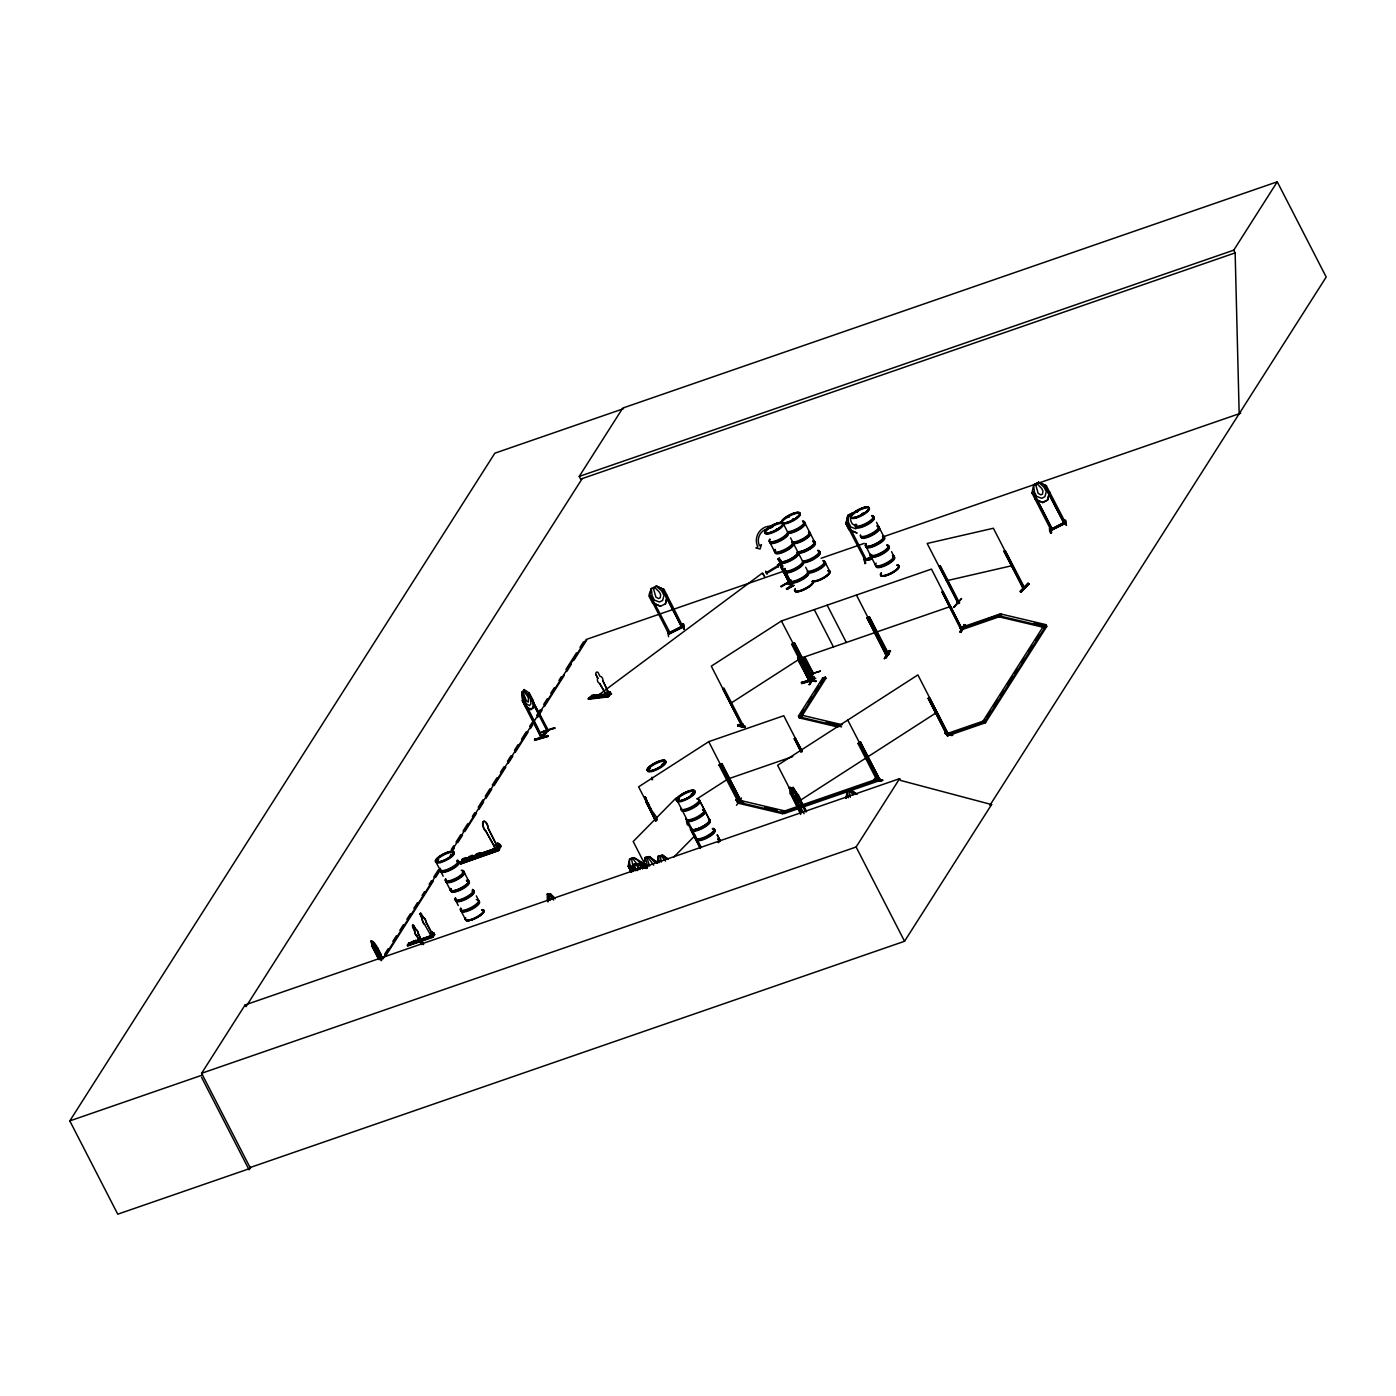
<?xml version="1.0" encoding="UTF-8"?>
<svg xmlns="http://www.w3.org/2000/svg" width="1396" height="1396" viewBox="0 0 1396 1396"><rect width="100%" height="100%" fill="white"/><g stroke="black" fill="none" stroke-linecap="round" stroke-linejoin="round"><path stroke-width="1.5" d="M547.337 900.158C547.023 881.749 549.064 908.639 547.494 900.211M523.483 699.745L522.296 700.757L541.421 738.152L547.808 730.509M495.423 844.371C495.179 847.25 497.36 841.718 498.163 844.597M786.576 583.72L792.788 585.692M786.978 582.813L792.492 585.099M593.3 696.115L611.064 694.144L610.244 691.927L606.789 692.922L608.15 691.509L609.546 694.231L608.324 691.491C604.485 694.039 610.157 691.805 606.702 692.381M607.592 692.189L608.063 692.015M610.244 691.927L606.684 692.713M432.463 932.58L431.19 933.854L430.875 933.017M770.767 527.897L772.023 526.868M771.185 527.095L770.854 527.391M771.883 527.06L770.714 527.775M776.769 530.201L775.6 530.026M775.67 529.852L777.031 529.52M776.019 530.271L778.218 529.014M777.432 529.834L777.014 528.91M776.542 529.049L777.816 529.154L777.188 529.817M777.747 529.834L778.13 528.997L776.56 529.084M787.501 517.48L788.949 516.886L787.885 516.747M788.67 516.956L787.937 517.427M792.282 520.08L792.788 520.499M794.848 518.788L792.666 519.382L793.347 520.167M794.568 518.876L792.562 519.678M794.446 518.736L793.155 519.469M793.766 519.94L795.005 518.893M857.476 511.739L856.882 511.372M861.402 514.653L862.117 514.112M861.646 514.897L861.856 513.937M861.716 514.618L861.908 515.072M862.676 514.112L863.548 513.309L863.321 514.304M862.414 514.234L863.932 513.431L863.321 514.496M781.027 566.828L790.363 584.575L779.998 565.014L781.533 564.089L782.318 565.781M790.031 584.313L780.573 566.479L790.502 584.523L791.794 583.65M495.632 844.371L495.894 845.627L495.964 844.336M464.153 859.622L500.361 846.953C503.345 843.114 492.788 844.44 496.051 845.33M497.657 844.964L497.482 843.76M497.465 843.882L498.145 844.72M431.678 933.104C433.458 933.907 430.282 930.783 433.79 934.779M466.229 857.772C459.179 868.417 472.703 853.043 462.338 859.133L460.523 863.984L499.087 850.094L497.36 847.355M460.959 862.78L462.338 859.133M462.32 861.105L462.722 859.884M460.401 863.147L499.175 849.92M500.902 846.569L464.571 858.941M496.767 845.156L497.604 844.458M809.732 680.288L801.391 682.504L815.805 678.264M407.649 945.633L433.371 936.35L407.405 945.109L407.649 945.982L433.109 937.205M408.173 945.214C409.203 942.789 411.611 943.015 411.488 941.846M409.185 943.626L434.784 934.5L409.063 943.068M433.074 936.803L432.254 934.849L432.917 936.14L430.334 937.03L429.671 935.739L434.191 934.151L433.633 932.668L434.243 935.303L410.79 943.417M433.406 936.699L407.58 945.424M420.022 914.328L420.336 913.228M432.568 933.086L431.765 933.296M588.449 699.204L591.677 695.487L593.789 695.592M588.885 698.838L590.7 696.761M588.344 699.256L607.696 696.936L606.824 694.772M607.696 696.936L611.535 693.69L591.887 696.028M608.133 696.569L608.796 695.976L608.115 696.621M610.541 694.266L593.213 696.709M608.22 692.608L607.312 692.713M662.908 590.229L664.06 589.496L683.15 627.101L682.696 625.391M864.49 559.674L865.782 559.063L866.707 560.302L847.215 522.593M643.957 864.49L645.057 857.615L649.349 856.568L656.015 861.995M645.79 868.521L643.87 864.787L645.144 857.528M657.237 862.937L658.249 856.167L662.542 855.102L667.759 859.029M657.307 863.042L658.336 856.08L659.453 862.484M846.063 798.285L847.25 791.323L851.455 790.363L855.765 793.329M846.22 798.303L847.25 791.323M870.179 554.84L866.061 546.412M639.141 867.597L640.467 867.509M644.725 868.05L637.169 863.513L632.789 864.962L634.063 867.457L636.733 869.324L638.199 868.905L638.443 866.183L633.086 858.941L631.62 859.378L632.737 864.857L631.742 870.284C629.91 861.978 640.24 861.751 642.352 868.87M662.734 590.403L664.112 589.67L656.329 586.023L651.356 588.536L649.489 596.877L652.543 602.81L660.483 606.3L665.456 603.787L667.323 595.429L665.473 603.822M651.496 588.606C644.62 602.81 654.776 593.37 649.716 596.79M847.407 522.819L846.116 523.64L847.913 515.456L852.747 512.873L847.773 515.386L845.906 523.727L848.942 529.66L856.882 532.906M803.974 657.691L812.891 673.954M812.559 674.565C815.212 672.767 810.238 672.889 812.926 672.279M547.878 735.518L534.598 739.339L548.139 736.041M534.877 739.932L548.296 736.181M598.692 695.086L596.807 696.36M607.766 692.067L606.963 692.538M478.444 854.457L475.181 855.888L478.427 854.282M813.502 673.675L810.744 678.072M412.431 925.513L413.565 925.286L415.764 929.317A3.647 1.553 70.9 0 1 418.486 933.889L423.581 944.446M412.727 925.199L412.501 926.735M420.039 913.56L420.929 913.141M432.271 932.563L433.318 935.512M437.943 859.5L437.855 859.36M438.623 859.674L437.786 860.407M450.28 855.94L451.519 854.474M450.925 855.399L452.601 854.631M452.112 855.416L451.519 854.509M452.897 854.718L450.315 856.062M417.544 940.887L419.707 939.822L417.666 940.695M648.721 769.074L649.664 768.585M648.948 768.69L649.821 768.428M649.908 768.795L648.808 768.969M648.808 768.62L649.437 768.515M661.948 764.816L664.287 763.507L662.559 763.769M663.815 763.682L663.798 764.293M664.566 763.595L663.414 763.298M679.259 798.407L677.898 799.419L678.665 798.215M678.212 799.088L679.398 798.529L678.508 798.948M692.94 794.15L691.509 794.568L692.625 793.643M691.439 794.307L692.8 793.242M691.352 794.254L692.625 793.242L692.974 794.307M693.166 794.167L693.986 793.556L692.974 793.225M741.136 800.885L738.397 802.421L718.992 765.043L720.563 764.083L721.837 763.647L741.154 800.92L738.763 800.362L740.438 799.524M738.17 802.368L740.997 801.164L721.837 763.647M878.101 778.654L879.201 777.869L876.531 779.91M741.293 724.629L742.742 723.931L743.3 725.397M809.628 680.812L801.548 683.586L813.833 680.218L794.516 642.963L791.672 644.359L810.936 681.824L810.553 680.288L813.118 678.84M812.158 680.829L811.914 679.224L810.238 680.218M742.951 724.315L743.213 725.466L723.896 688.001L722.709 688.769L741.991 726.234L711.297 666.154L781.428 620.976L812.455 680.655M877.177 780.8L882.743 780.259L881.749 779.963M877.595 778.654C879.497 780.347 876.165 781.62 879.881 779.282M879.201 777.869L879.916 779.23L877.229 780.696M589.095 698.698L608.359 696.395M541.822 735.936C533.359 744.068 557.144 719.359 541.631 736.32M542.52 737.297L523.378 699.483M547.197 731.19L533.813 705.085M521.912 692.137L522.75 700.652L541.875 738.03L548.401 730.317M771.883 527.339L771.011 526.92M775.478 530.393L776.752 529.625M856.62 512.227L857.598 511.163L857.353 512.07M857.929 511.32L857.51 511.512M863.374 513.554L862.257 514.042M466.875 860.896L468.812 856.882C479.177 850.775 465.653 866.148 472.703 855.521M476.141 854.317L474.204 858.331L476.141 854.317C486.506 848.21 472.965 863.583 480.015 852.956M493.469 848.716L500.379 846.046L499.367 844.109M499.785 847.006L497.691 842.922L496.959 844.981M497.691 842.922L496.976 844.214M496.278 844.231L498.773 848.192L499.436 847.11L497.342 843.027M500.379 846.046L498.529 849.03L494.638 850.391M500.798 846.255L498.808 850.618L460.523 863.984M794.516 642.963L813.676 680.463L812.856 679.189M801.705 683.168L801.409 682.452M806.487 675.716L820.359 671.04M808.86 680.079L815.7 681.614C817.445 680.009 805.038 678.421 809.104 678.927M810.256 677.095L812.559 673.413M808.947 680.253L798.111 660.256M809.732 684.406L814.008 676.571L814.409 677.357L809.191 684.703L812.332 680.725L793.242 643.399L791.672 644.359M809.209 684.581L813.606 677.584M741.485 798.006L736.53 805.283M886.128 655.457L866.986 617.905L869.534 617.015L888.851 654.288C885.273 657.499 883.982 652.735 888.135 652.909M868.103 617.713L887.42 654.776M866.829 618.149L869.534 617.015M800.972 752.095L794.307 738.606L801.112 751.851M795.423 738.397L802.386 751.397M885.43 654.096L886.704 653.415M888.973 650.728L884.75 658.476L889.043 650.641L888.659 651.566M890.456 650.972L889.322 650.536L884.209 658.772L889.88 651.147L885.291 658.162M890.491 651.007L886.076 658.127L885.012 657.656M961.163 629.526C957.865 626.525 965.631 627.781 960.989 629.596L942.003 591.974L961.53 629.805L999.03 616.84L1043.999 627.467L1046.721 626.525L1045.953 624.658L1001.002 614.031L960.919 628.636L961.809 627.258L999.309 614.292L999.92 615.462M943.12 591.782L962.106 629.212L931.481 569.097L781.428 620.976M960.291 628.235L961.914 627.432M960.884 629.579L962.437 628.828M959.994 631.673L964.444 624.588L960.047 631.707L961.094 632.196L965.474 625.024M960.308 632.458L964.898 625.216L960.448 632.301M250.582 1167.353L249.064 1169.761L201.53 1077.241M1277.253 181.812L1233.75 250.163L1235.146 252.885L580.631 479.142L579.235 476.42L622.756 408.068L1277.253 181.812L1326.2 277.036L990.096 805.003L991.579 804.567L900.525 780.416L899.617 778.654L245.12 1004.928L201.6 1073.28L250.46 1168.312L117.753 1214.188L69.8 1120.901L494.865 453.177L623.489 408.714M582.184 478.619L246.01 1006.673L245.12 1004.928M384.668 954.201L388.175 948.687M392.852 941.34L396.359 935.826M399.867 930.312L403.374 924.798M406.882 919.283L410.389 913.769M413.897 908.273L417.404 902.758M422.098 895.412L424.436 891.73M429.113 884.383L431.451 880.702M433.79 877.037L438.466 869.673M451.327 849.466L453.665 845.802M456.003 842.12L460.697 834.773M463.036 831.091L467.712 823.745M472.389 816.398L474.727 812.716M478.235 807.202L482.911 799.856M485.25 796.191L489.926 788.827M492.265 785.163L496.941 777.816M500.466 772.302L503.973 766.788M507.481 761.274L510.988 755.76M514.496 750.245L518.003 744.731M521.511 739.217L526.187 731.87M529.695 726.356L532.033 722.692M536.71 715.345L540.235 709.831M543.742 704.317L547.249 698.803M550.757 693.289L554.264 687.774M558.941 680.428L561.279 676.746M565.956 669.399L576.478 652.874M580.003 647.36L583.511 641.846M382.696 959.174L440.002 869.15M450.524 852.607L586.215 639.473L783.959 571.121M385.261 956.557L433.249 881.173M435.587 877.491L440.264 870.144L435.866 861.925M451.972 851.752L454.311 848.087M457.818 842.556L462.512 835.209M464.851 831.527L476.542 813.153M478.898 809.471L483.574 802.107M485.913 798.442L491.758 789.246M494.097 785.564L505.806 767.189M508.144 763.507L512.838 756.143M515.176 752.479L528.054 732.254M530.393 728.572L532.731 724.89M537.408 717.544L542.084 710.18M544.44 706.516L564.333 675.245M566.671 671.581L571.348 664.217M573.686 660.552L586.564 640.328M407.405 945.109L408.923 942.736M413.216 941.253L411.872 943.94L413.216 941.253L415.799 940.363L414.455 943.05L415.799 940.363M418.085 939.56C414.856 945.912 418.329 937.187 420.824 939.002M420.667 938.67L419.324 941.375M429.671 935.739L430.387 937.554M432.376 932.057L431.399 933.435M430.858 935.896L432.446 934.029L426.094 921.936A3.647 1.553 70.9 0 0 423.372 917.364L421.226 913.699M432.917 936.14L434.191 934.151M434.47 934.273L433.057 937.205M798.477 716.008L801.217 715.066L801.81 716.235L799.07 717.178L798.477 716.008L822.628 678.055L825.368 677.112L825.961 678.282L801.81 716.235L799.245 717.876L798.652 716.724L801.217 715.066L825.368 677.112M801.374 713.565L803.677 709.953M808.284 702.729L811.722 697.302M815.177 691.875L818.632 686.448M820.935 682.836L823.239 679.224L825.961 678.282M783.854 812.315L784.726 810.936L878.503 778.514L878.224 781.062L784.447 813.484L783.854 812.315L877.63 779.893L878.503 778.514M784.447 813.484L785.337 812.106L801.636 806.469M961.53 629.805L962.402 628.427M999.03 616.84L999.309 614.292M201.6 1073.28L856.114 847.006L899.617 778.654M946.471 734.348L947.936 735.744L948.809 734.366M1045.953 624.658L1043.388 626.298L982.993 721.174L983.587 722.343M987.077 716.863L990.567 711.402M994.039 705.922L997.529 700.443M1001.019 694.981L1003.34 691.334M1007.982 684.023L1012.624 676.728M1014.944 673.081L1017.283 669.434M1021.924 662.123L1024.245 658.476M1028.887 651.182L1032.377 645.702M1035.867 640.24L1039.339 634.761M952.77 733.005L986.326 721.4L985.733 720.231L948.216 733.197L947.343 734.593L984.843 721.61L1046.128 625.356L1043.388 626.298L998.437 615.671M947.936 735.744L985.436 722.779L1046.721 626.525M250.059 1167.545L904.556 941.27L991.631 804.48L990.043 805.108M546.412 729.916L547.895 730.946L528.613 693.271M738.03 724.681L744.888 726.199L744.557 727.438L737.716 725.868L738.065 724.646L744.888 726.199M737.716 725.815L744.557 727.438M745.063 726.984L738.222 725.449L745.29 726.967M874.175 779.806L881.749 780.905L874.524 778.602L874.193 779.841L881.557 780.783M598.71 695.47L596.999 696.36M667.986 632.65L669.626 631.847L670.359 633.365L650.815 596.267M668.178 632.545L668.893 634.15L683.255 627.013M681.056 626.193L682.592 625.617M682.016 627.624L662.734 590.159M1050.263 528.927L1050.996 530.463M808.162 678.91L809.279 680.567L798.041 657.586M452.985 854.492L451.414 855.225M691.753 794.76L691.578 793.905M630.975 872.064L628.357 866.131L630.346 870.005M632.789 864.962L633.61 871.401M635.773 870.772L634.674 865.293L636.192 864.787M642.841 868.626L640.153 862.17M631.167 872.116L628.183 866.113L629.596 858.906L634.116 857.598L641.619 862.222L644.045 868.277M524.006 689.764L530.463 698.715L530.881 703.898L529.468 705.591L526.222 703.776L522.017 692.259L524.093 689.519L529.259 692.992L532.347 698.785L533.22 707.283M523.116 692.189L523.814 691.334L527.13 695.522L528.473 698.122L528.229 702.136L526.362 700.67L522.976 692.224M522.296 700.757L523.343 699.92M528.054 693.882L529.293 692.852M532.958 707.214L530.846 709.744C516.101 700.495 540.775 719.149 532.347 698.785M541.474 732.272L554.701 728.206M667.55 631.114L668.597 636.681M863.967 557.911L864.997 563.67L864.037 557.859L865.817 563.251M1049.827 527.409L1051.677 532.696C1048.92 535.436 1048.902 520.516 1050.856 533.098M1051.205 532.033L1049.897 527.287M787.955 517.166L788.688 516.764M794.987 519.295L793.417 520.097M686.448 821.651C688.385 819.225 685.139 824.268 688.385 825.437M940.223 565.607L938.827 566.148L940.223 565.607L959.541 602.88C957.726 605.009 956.19 601.083 958.843 601.484M1003.916 551.176L1023.373 588.205L1024.629 587.89L1005.312 550.635L1003.916 551.176L1023.128 588.554L1024.21 588.274L993.376 528.246L927.171 543.463L958.092 603.473M953.363 607.452L961.582 598.518L954.044 607.4M1023.652 586.844C1020.214 588.205 1025.1 584.819 1024.612 587.925L1023.093 588.519M1020.197 591.346L1028.137 583.231L1020.232 591.38L1021.209 591.956L1029.079 583.772L1021.209 591.956M1020.511 592.113L1028.433 583.79M645.057 857.615L649.367 856.725L656.329 861.698M648.337 857.894L653.677 865.154M649.349 856.568L654.392 862.082M644.987 864.525L645.144 863.688M655.178 861.96L656.295 861.698M660.168 856.743L661.617 856.341L665.526 861.088M657.394 862.955L658.371 862.187L657.341 863.042M673.745 857.144L695.121 835.454M851.455 790.363L847.302 791.549L848.367 797.744M850.443 791.689L853.13 794.76M542.067 737.908L523.849 701.926M668.841 633.941L683.394 626.752M682.661 625.617L681.37 626.019M681.911 627.485L662.454 589.932M865.241 560.791L872.448 557.231C870.127 563.356 861.873 557.754 865.468 560.93L846.098 523.709M1051.642 528.491L1050.612 528.962M1052.444 529.765L1033.023 492.038M1051.31 530.323L1065.724 523.186L1046.337 485.791L1045.011 486.68L1064.398 523.866M737.332 801.06L739.217 799.96L739.932 801.287M878.293 780.015L859.168 742.707L860.355 741.939L879.707 779.422L860.355 741.939M946.471 734.313L947.919 733.406M547.825 730.963L528.508 693.76M437.21 860.372L438.361 859.814M452.915 855.033L450.925 856.097M662.175 764.467L663.083 763.787M693.76 793.905L692.748 794.429M588.257 698.332L593.632 695.26M592.654 696.534L590.211 698.105M594.94 695.103L591.677 698.279L594.94 695.103L597.052 695.208L593.632 698.052L596.877 694.876M598.622 694.685L595.377 697.843L598.622 694.685L600.577 694.44L597.331 697.616L600.577 694.44M608.394 692.346L608.691 693.69L605.812 696.081L604.869 695.016L605.707 696.621L609.127 693.777M597.628 678.194A3.647 2.775 83.3 0 0 599.687 683.482L606.318 695.086L608.743 693.184L602.898 680.812A3.647 2.775 83.3 0 0 599.914 676.31L598.326 672.924A1.832 1.379 83.3 0 0 596.389 672.314A1.832 1.379 83.3 0 0 596.057 674.826L597.785 678.177L596.057 674.826M787.99 517.375L788.67 517.113M861.664 514.304L862.955 513.292M960.343 627.973L961.373 629.16M738.03 802.456L737.332 801.095L738.781 800.152M737.559 801.147L738.606 802.351L739.706 801.636L720.563 764.083M876.566 779.334L877.962 778.706M548.907 895.133L550.024 895.028L553.601 900.071M555.172 898.518L550.6 894.086L554.003 898.605M598.518 695.086L762.53 572.971L764.624 576.496L762.53 573.599M662.978 764.118L664.147 763.403M678.805 798.878L678.648 799.297M632.266 871.279L629.422 865.258M887.978 652.962L886.704 653.66M866.986 617.905L886.338 655.143M793.766 799.332L799.262 805.649L790.136 787.902L794.307 798.146L799.385 802.124C783.331 768.062 801.583 801.74 806.591 811.495M791.358 789.037L795.72 794.219L797.43 799.001L794.586 796.47M790.537 793.556L800.746 814.444M798.058 794.673L792.701 788.269L789.996 787.99L792.736 788.408L801.688 806.103L801.042 800.484M801.164 800.554L798.25 794.533M801.566 805.946L799.088 805.597L801.828 806.015M790.188 793.923L790.258 788.059M796.854 794.9L797.971 794.708L796.854 794.9L805.475 811.687M793.242 519.382L792.544 520.324M957.447 601.851L958.441 603.107L939.107 565.869M958.145 603.212L959.541 602.845M1022.535 586.878L1023.303 588.187M876.775 779.963L857.982 743.475L860.599 741.991M859.413 742.759L857.982 743.475M741.642 724.699L742.515 723.878M742.306 726.06C744.138 724.053 741.834 727.648 741.049 724.821M810.849 681.684L812.263 680.969L792.841 643.591M651.217 808.703C648.756 808.284 657.237 815.892 657.289 820.098M718.992 765.043L721.68 763.891M735.797 799.995L743.736 801.845L735.797 799.995L736.861 800.24M790.991 791.672L789.037 787.885L790.223 787.117M928.131 698.297L929.544 697.581L948.652 735.011L947.395 735.762L928.131 698.297L947.169 735.709L948.617 734.767L917.887 674.914L777.624 765.27L791.218 791.724M874.926 778.427L882.743 780.259M944.918 733.249L951.88 734.785L944.918 733.249L946.052 733.546M951.758 734.785L952.857 735.064M730.474 703.462L800.606 658.284L950.659 606.422M802.229 751.659L783.767 715.729L708.749 741.66L638.618 786.838L656.103 820.865M697.354 798.669L727.927 778.985L792.823 756.545M737.228 801.967L739.775 800.309L784.726 810.936L785.337 812.106L782.772 813.746L737.821 803.119L737.228 801.967L782.179 812.577L784.726 810.936M796.802 802.578L937.065 712.222M380.829 954.253C372.139 934.954 367.183 939.63 378.77 954.864L379.974 955.388L379.363 952.386M382.12 957.534L372.994 941.689L382.609 957.761M372.854 942.352L378.107 952.194L372.994 942.248M378.7 959.436L371.982 946.383L373.133 946.226M380.968 954.166L381.719 957.743L377.234 947.762M376.85 948.495L378.019 948.32M375.576 951.81C392.451 975.978 368.37 943.312 371.406 940.956M777.973 558.906C781.935 556.515 775.391 560.913 779.91 559.971M779.491 558.191L778.078 559.185M778.951 560.546L779.928 559.36M780.19 559.482L778.584 560.162M777.45 564.891C786.123 560.86 774.344 564.281 778.549 567.038M777.816 565.677L766.369 572.569M766.858 573.302L778.305 566.392M781.69 564.159L779.998 565.014M780.8 566.567L782.336 565.659M782.702 565.816L780.783 566.863L782.912 566.2M785.774 570.685L784.447 571.61L785.32 570.772M784.971 572.604L786.489 572.098M789.525 581.207L780.922 586.407L789.822 581.8M789.717 581.626L781.236 586.966M786.384 588.78L791.549 585.674L786.437 588.815L786.995 589.496L793.87 585.36M791.811 586.128L786.663 589.234L793.853 585.343M663.763 764.135L662.315 764.816M663.571 764.432L664.479 763.263M948.268 734.924L952.159 735.552M646.941 800.484L644.795 797.081L646.365 798.041M651.443 809.697L645.057 797.151L646.278 802.037L655.876 820.813M655.492 821.075L646.523 802.037M645.894 802.421L646.802 802.386L644.952 796.994M653.921 814.828L650.484 809.628M939.944 565.886L958.912 603.316L958.686 601.536M1024.35 588.205L1023.338 586.948M669.591 632.091L668.352 632.685M864.7 559.325L866.026 558.697L866.584 560.128M1051.258 530.114L1065.672 523.029M1065.637 523.256L1064.869 521.895M811.146 679.625L813.03 678.857M948.32 734.924L948.163 733.458L946.697 734.401M878.765 779.998L847.756 720.092M653.503 588.641L655.108 587.838L659.348 592.079L660.674 594.679L660.221 597.785L658.615 598.587L655.858 597.069L653.485 588.589M856.62 524.634L855.015 525.437L852.275 523.919L850.932 521.319L849.902 515.49L851.508 514.635M682.365 623.715L683.551 624.099L684.11 629.142L682.365 623.715L684.11 629.142M871.959 556.254L866.27 559.255L871.994 556.411M1038.607 482.301L1033.633 484.813L1034.366 491.95L1036.635 496.383L1041.695 498.302L1044.906 496.714L1046.285 491.619L1043.999 487.187L1038.607 482.301L1046.564 485.843L1038.624 482.353M1038.607 482.493L1033.616 484.761L1031.958 493.137M1035.762 484.918L1037.385 484.115L1041.608 488.356L1042.952 490.956L1042.498 494.062L1040.875 494.865L1038.135 493.346L1035.745 484.866M1044.749 486.174L1064.293 523.919M1042.76 502.385L1047.576 499.943L1049.426 491.793M1042.742 502.525L1034.785 499.035L1042.76 502.577L1047.715 500.065L1049.618 491.758M1066.387 525.42L1065.829 520.394L1064.642 519.993L1066.125 524.652M692.276 794.115L693.341 793.399M775.984 530.41L776.926 529.957M862.588 513.815L863.531 513.362M887.891 653.258L888.362 654.707L869.376 617.276M1063.7 522.505L1064.816 521.738M663.344 763.647L664.444 763.35M438.484 859.622L437.21 859.814M692.538 793.661L693.952 793.434M793.574 518.858L792.649 519.818M488.111 828.16L497.36 846.534L488.111 828.16A5.479 2.269 70.7 0 0 484.726 821.563A5.479 2.269 70.7 0 0 482.667 824.896A5.479 2.269 70.7 0 0 486.052 831.493L494.638 847.232M486.052 831.493L495.894 848.89M499.541 843.83L495.528 845.261M464.694 859.238L500.955 846.5M464.275 859.936L494.934 849.152M464.571 860.006L494.795 849.379M498.773 848.192L497.185 844.685M464.257 860.46L494.516 849.832M460.156 862.676L464.03 861.315M466.63 860.407L470.504 859.046M473.942 857.842L477.833 856.481M460.837 862.466L475.076 857.772M478.933 856.132L499.524 849.396M460.523 863.461L499.245 849.937M941.864 592.218L943.277 591.538M805.858 675.367L820.342 671.232M812.42 680.725L813.816 680.201M886.163 655.23L888.833 654.27M794.15 738.85L795.58 738.152M579.235 476.42L1233.75 250.163M821.04 558.295L864.299 543.341M1240.712 413.216L882.83 536.937A10.226 2.949 -27.2 0 1 877.578 544.649A10.226 2.949 -27.2 0 1 866.218 546.22M968.335 626.385L997.948 616.142M423.372 917.364L423.18 917.434A3.647 1.553 70.9 0 1 425.902 921.988L432.184 934.151M422.168 919.004L422.36 918.952A3.647 1.553 70.9 0 0 424.663 924.169L424.471 924.239A3.647 1.553 70.9 0 1 422.168 919.004L420.196 913.839M412.693 925.112L414.036 925.967M412.588 925.792L414.752 930.905A3.647 1.553 70.9 0 0 417.055 936.123L421.609 944.464M413.844 926.037L415.764 929.317M415.572 929.387A3.647 1.553 70.9 0 1 418.294 933.959L418.486 933.889M412.832 927.607L414.56 930.975A3.647 1.553 70.9 0 0 416.863 936.193L417.055 936.123M430.788 933.383L433.633 932.668M805.719 805.056L815.91 801.531M826.1 798.006L852.607 788.845M864.839 784.622L879.114 779.683M410.808 943.068L434.592 934.797M69.8 1120.901L202.507 1075.025M640.415 862.623L643.05 868.347M628.095 866.462L629.526 865.852L632.179 871.715M639.961 863.025L641.392 862.396L644.411 868.207M522.017 692.259L522.645 700.687L525.699 706.603M528.63 693.184L548.349 730.405M554.439 727.682L541.508 732.062M541.421 732.01L555.119 728.014M547.913 736.477L534.633 740.421L534.598 739.217M1029.149 583.842L1028.049 583.231M958.249 601.903L957.237 602.165M946.348 580.788L1012.554 565.555M850.53 791.602L849.169 791.916L850.373 797.273M648.425 857.807L647.063 858.121L649.611 866.078M658.389 856.306L662.559 855.277L666.328 859.29M643.87 864.787L645.318 864.159L647.186 867.98M808.912 679.869L816.398 681.108M945.371 733.825L952.212 735.36M812.053 581.486L812.193 581.521A10.278 2.966 -27.2 0 0 825.315 577.141A10.278 2.966 -27.2 0 0 828.229 570.947M599.687 683.482L606.457 695.068M608.743 693.184L602.898 680.812M591.677 695.487L611.082 693.55M593.684 696.36L610.855 694.283M591.223 697.86L608.796 695.976L588.431 698.663M887.245 655.09L856.446 595.028M739.461 801.723L708.749 741.66M1051.153 530.375L1031.923 492.91L1033.354 492.282L1052.636 529.642M863.094 513.309L863.95 513.362M1066.457 525.228L1065.008 520.551M547.354 894.208L550.617 894.243L547.494 894.365L549.117 900.106M451.065 855.835L450.594 855.242M791.253 793.172L800.903 812.385M739.583 801.653L720.162 764.293M874.681 779.387L881.522 780.94M1034.296 622.913L1046.546 625.809L1043.999 627.467L1043.388 626.298M801.217 715.066L842.085 724.733M826.327 722.029L840.636 725.414M798.652 716.724L841.561 726.862M799.245 717.876L838.071 727.054M764.903 807.272L777.153 810.169M781.236 811.128L785.337 812.106M855.835 528.875L850.775 526.955L848.506 522.523L847.93 515.508M371.144 940.887L373.203 941.742M371.982 946.383L372.924 945.999M856.882 533.098L849.065 529.468M656.329 586.023L664.06 589.496M652.665 602.671L660.483 606.3M784.36 571.348L785.355 572.988M637.169 863.688L642.701 867.091M851.368 790.45L857.109 794.411M662.454 855.19L668.3 859.081M637.815 870.598L635.267 868.591L634.395 869.272M683.534 624.082L684.11 628.898M656.347 586.268L661.721 590.909L664.007 595.342L662.629 600.437L659.418 602.025L654.375 600.106L652.089 595.673L651.339 588.484M550.46 894.19L555.119 898.588M767.067 574.262L765.584 571.121L766.195 573.058M851.473 790.52L855.242 794.533M636.122 864.874L640.136 869.516M432.079 932.964L433.092 935.582L432.149 932.144M778.357 559.307L785.267 572.831M424.471 924.239L431.05 935.826M416.863 936.193L421.418 944.534M1001.002 614.031L1001.595 615.2M965.509 625.076L964.357 624.605M984.843 721.61L985.436 722.779M876.479 522.313L878.66 526.606M879.55 528.334L883.808 536.587M891.555 551.664L893.737 555.957M871.034 556.585L875.449 565.153M805.143 523.465L809.54 532.033A10.4 3.001 -27.2 0 1 804.166 538.734A10.4 3.001 -27.2 0 1 792.038 542.451M810.43 533.761L814.706 542.014M825.525 563.111L829.782 571.365M827.165 605.166L846.342 642.474M783.243 523.552A10.278 2.966 -27.2 0 1 770.418 532.888A10.278 2.966 -27.2 0 1 768.568 528.054A10.278 2.966 -27.2 0 1 783.243 523.552L787.484 531.841A10.226 2.949 -27.2 0 1 776.996 540.322A10.226 2.949 -27.2 0 1 769.894 539.03M790.572 537.861L792.754 542.154M793.643 543.882L797.919 552.135A10.278 2.966 -27.2 0 1 788.635 560.11A10.278 2.966 -27.2 0 1 779.631 560.494M798.32 552.938L802.578 561.192A10.4 3.001 -27.2 0 1 793.591 569.795A10.4 3.001 -27.2 0 1 785.145 569.027M805.667 567.212L807.848 571.505A10.226 2.949 -27.2 0 1 798.564 579.445A10.226 2.949 -27.2 0 1 789.613 579.811M814.269 609.616L833.447 646.941M785.494 571.4L791.619 583.877L785.267 571.61M774.466 551.35L770.069 542.782A10.226 2.949 -27.2 0 0 781.463 540.322A10.226 2.949 -27.2 0 0 787.763 533.028M877.63 779.893L878.224 781.062M822.628 678.055L823.239 679.224M804.864 656.888L813.519 673.727M804.375 657.062L813.292 674.198M804.462 657.533L813.048 674.39M797.552 657.76L809.104 680.69L797.64 658.231M856.114 847.006L904.556 941.27M797.291 794.603L806.155 811.791M798.983 804.148L804.079 813.676M796.086 801.182L801.915 812.542M795.842 801.13L801.688 812.489M800.466 812.681L790.66 793.452L790.136 787.902M782.179 812.577L782.772 813.746M649.664 596.615L668.893 634.098M739.775 800.309L740.369 801.479M699.867 801.095L704.282 809.663L699.85 801.112M709.412 819.661L705.155 811.39L709.273 819.452M719.359 839.013L717.16 834.738L719.341 839.031M701.211 847.32L675.943 798.146L633.191 841.509L646.906 868.26M686.884 821.546L700.495 848.053M690.339 829.224L700.059 848.14M609.982 692.154L610.645 693.446L607.766 695.854L607.086 694.562M607.103 692.381L608.673 695.086M648.041 802.962L649.384 805.562M646.313 802.665L654.951 819.469M647.779 866.899L645.284 857.668M644.045 864.403L646.104 868.382M641.619 862.222L644.586 868.225M641.584 867.387C637.902 853.654 622.808 855.818 632.842 869.917M493.643 848.436L494.725 851.141M464.31 872.517L468.55 880.771M476.298 895.848L478.479 900.141A10.226 2.949 -27.2 0 1 469.039 908.482A10.226 2.949 -27.2 0 1 460.732 908.011M441.014 871.907L443.195 876.199M446.301 882.202L450.524 890.474M456.091 901.24L458.272 905.55M461.378 911.553L465.618 919.824M422.36 918.952L420.301 914.694M377.339 948.722L382.138 958.04M372.889 945.738L379.66 959.366M379.189 959.663L372.366 946.017L371.301 940.799M418.294 933.959L423.389 944.516M791.497 788.949L793.242 793.87M549.029 895.028L550.6 900.088M660.256 856.655L661.46 862.03M462.565 859.639L462.6 860.634M1235.146 252.885L1239.177 413.74M704.334 810.971A10.226 2.949 -27.2 0 1 698.087 818.562A10.226 2.949 -27.2 0 1 686.954 820.307M702.764 810.204A10.4 3.001 -27.2 0 1 698.977 817.341A10.4 3.001 -27.2 0 1 686.5 819.784M708.767 819.574A10.226 2.949 -27.2 0 1 702.502 827.165A10.226 2.949 -27.2 0 1 691.404 828.962A10.226 2.949 -27.2 0 0 702.502 827.165A10.226 2.949 -27.2 0 0 708.784 819.609M708.47 819.016A10.226 2.949 -27.2 0 1 702.223 826.606A10.226 2.949 -27.2 0 1 691.09 828.351M698.873 799.995A10.4 3.001 -27.2 0 1 692.521 807.708A10.4 3.001 -27.2 0 1 681.213 809.488M703.444 809.244A10.226 2.949 -27.2 0 1 697.197 816.835A10.226 2.949 -27.2 0 1 686.082 818.58M699.047 800.676A10.226 2.949 -27.2 0 1 692.8 808.267A10.226 2.949 -27.2 0 1 681.667 810.012M702.502 809.68A10.4 3.001 -27.2 0 1 698.715 816.817A10.4 3.001 -27.2 0 1 686.239 819.243M698.593 799.454A10.4 3.001 -27.2 0 1 692.241 807.185A10.4 3.001 -27.2 0 1 680.951 808.947M696.796 798.861A10.226 2.949 -27.2 0 1 693.062 805.893A10.226 2.949 -27.2 0 1 680.777 808.284M708.802 819.574A10.278 2.966 -27.2 0 1 702.52 827.2A10.278 2.966 -27.2 0 1 691.369 828.945M710.058 820.97A10.226 2.949 -27.2 0 1 701.822 828.753A10.226 2.949 -27.2 0 1 691.875 829.887M709.831 820.447A10.278 2.966 -27.2 0 1 701.56 828.247A10.278 2.966 -27.2 0 1 691.578 829.381M712.571 829.259A10.4 3.001 -27.2 0 1 708.784 836.396A10.4 3.001 -27.2 0 1 696.307 838.822M714.124 830.027A10.226 2.949 -27.2 0 1 707.877 837.617A10.226 2.949 -27.2 0 1 696.761 839.362M712.292 828.735A10.4 3.001 -27.2 0 1 708.505 835.855A10.4 3.001 -27.2 0 1 696.028 838.298M713.234 828.299A10.226 2.949 -27.2 0 1 706.987 835.89A10.226 2.949 -27.2 0 1 695.871 837.635M717.579 839.031A10.4 3.001 -27.2 0 1 718.504 842.66M718.539 838.595A10.226 2.949 -27.2 0 1 718.067 842.085M719.411 840.322A10.226 2.949 -27.2 0 1 720.231 840.758M717.858 839.554A10.4 3.001 -27.2 0 1 720.266 840.863M878.974 527.758A10.261 2.966 -27.2 0 1 871.47 535.715A10.261 2.966 -27.2 0 1 861.28 536.657M877.595 526.885A10.4 3.001 -27.2 0 1 873.547 533.848A10.4 3.001 -27.2 0 1 860.826 536.989M883.092 535.82A10.226 2.949 -27.2 0 1 874.402 544.318A10.226 2.949 -27.2 0 1 866.096 543.55M883.249 536.029A10.278 2.966 -27.2 0 1 874.524 544.58A10.278 2.966 -27.2 0 1 866.183 543.812M872.308 516.59A10.4 3.001 -27.2 0 1 865.886 524.844A10.4 3.001 -27.2 0 1 856.237 524.669M876.897 525.838A10.226 2.949 -27.2 0 1 871.767 533.359A10.226 2.949 -27.2 0 1 860.425 534.912M873.669 517.48A10.226 2.949 -27.2 0 1 864.979 525.978A10.226 2.949 -27.2 0 1 856.673 525.21M877.334 526.344A10.4 3.001 -27.2 0 1 872.116 533.987A10.4 3.001 -27.2 0 1 860.582 535.575M872.029 516.049A10.4 3.001 -27.2 0 1 865.625 524.32A10.4 3.001 -27.2 0 1 855.957 524.128M871.628 515.525A10.261 2.966 -27.2 0 1 866.48 523.064A10.261 2.966 -27.2 0 1 855.102 524.634M892.882 556.899A10.261 2.966 -27.2 0 1 887.751 564.438A10.261 2.966 -27.2 0 1 876.374 565.991M892.69 556.219A10.4 3.001 -27.2 0 1 887.472 563.862A10.4 3.001 -27.2 0 1 875.938 565.45M897 564.944A10.226 2.949 -27.2 0 1 890.683 573.093A10.226 2.949 -27.2 0 1 881.173 572.901M897.139 565.153A10.278 2.966 -27.2 0 1 890.805 573.32A10.278 2.966 -27.2 0 1 881.26 573.145M882.464 536.587A10.278 2.966 -27.2 0 1 877.316 544.126A10.278 2.966 -27.2 0 1 865.921 545.696M887.385 545.923A10.4 3.001 -27.2 0 1 882.185 553.566A10.4 3.001 -27.2 0 1 870.65 555.154M893.161 555.399A10.226 2.949 -27.2 0 1 884.471 563.897A10.226 2.949 -27.2 0 1 876.165 563.129M888.746 546.831A10.226 2.949 -27.2 0 1 880.056 555.329A10.226 2.949 -27.2 0 1 871.75 554.561M892.41 555.695A10.4 3.001 -27.2 0 1 887.193 563.338A10.4 3.001 -27.2 0 1 875.658 564.926M887.123 545.4A10.4 3.001 -27.2 0 1 881.906 553.043A10.4 3.001 -27.2 0 1 870.371 554.631M886.704 544.876A10.261 2.966 -27.2 0 1 881.574 552.415A10.261 2.966 -27.2 0 1 870.197 553.968M773.244 526.606A13.803 12.878 -66.3 0 0 759.354 531.649A13.803 12.878 -66.3 0 0 757.819 546.796L755.899 547.947L760.07 548.994L761.466 544.597L759.529 545.766A11.534 10.749 -66.3 0 1 766.788 528.979M808.703 532.975A10.261 2.966 -27.2 0 1 805.789 539.153A10.261 2.966 -27.2 0 1 792.736 543.515M808.493 532.312A10.4 3.001 -27.2 0 1 805.544 538.577A10.4 3.001 -27.2 0 1 792.3 542.992M812.804 541.02A10.226 2.949 -27.2 0 1 810.919 546.499A10.226 2.949 -27.2 0 1 798.058 551.752M812.961 541.247A10.278 2.966 -27.2 0 1 811.076 546.743A10.278 2.966 -27.2 0 1 798.146 552.013M798.39 552.45A10.261 2.966 -27.2 0 0 811.285 547.197A10.261 2.966 -27.2 0 0 813.187 541.7A10.226 2.949 -27.2 0 1 810.238 547.843A10.226 2.949 -27.2 0 1 797.203 552.188M803.206 521.999A10.4 3.001 -27.2 0 1 801.287 527.566A10.4 3.001 -27.2 0 1 788.199 532.906M808.965 531.475A10.226 2.949 -27.2 0 1 803.799 538.123A10.226 2.949 -27.2 0 1 791.864 541.788M803.381 522.697A10.226 2.949 -27.2 0 1 801.496 528.159A10.226 2.949 -27.2 0 1 788.618 533.412M802.927 521.476A10.4 3.001 -27.2 0 1 801.007 527.042A10.4 3.001 -27.2 0 1 787.92 532.382A10.4 3.001 -27.2 0 1 777.275 540.985A10.4 3.001 -27.2 0 1 770.051 539.676M802.508 520.97A10.226 2.949 -27.2 0 1 800.606 526.432A10.226 2.949 -27.2 0 1 787.745 531.702M813.135 541.596A10.278 2.966 -27.2 0 1 811.25 547.092A10.278 2.966 -27.2 0 1 798.32 552.362M823.57 561.646A10.4 3.001 -27.2 0 1 821.651 567.212A10.4 3.001 -27.2 0 1 808.581 572.552M828.177 570.947A10.226 2.949 -27.2 0 1 825.28 577.106A10.226 2.949 -27.2 0 1 812.263 581.469M823.78 562.326A10.261 2.966 -27.2 0 1 821.878 567.806A10.261 2.966 -27.2 0 1 808.982 573.075M829.067 570.58A10.226 2.949 -27.2 0 1 825.001 576.548A10.226 2.949 -27.2 0 1 813.135 581.102M814.758 542.765A10.226 2.949 -27.2 0 1 809.61 549.413A10.226 2.949 -27.2 0 1 797.674 553.078M828.037 570.58A10.278 2.966 -27.2 0 1 826.135 576.077A10.278 2.966 -27.2 0 1 813.222 581.347M797.36 552.554A10.278 2.966 -27.2 0 0 810.43 548.192A10.278 2.966 -27.2 0 0 813.345 541.997A10.278 2.966 -27.2 0 1 810.448 548.227A10.278 2.966 -27.2 0 1 797.378 552.589M818.283 551.35A10.4 3.001 -27.2 0 1 816.363 556.917A10.4 3.001 -27.2 0 1 803.276 562.256M822.872 560.616A10.226 2.949 -27.2 0 1 820.988 566.078A10.226 2.949 -27.2 0 1 808.11 571.33M818.475 552.031A10.226 2.949 -27.2 0 1 816.573 557.51A10.226 2.949 -27.2 0 1 803.712 562.763M823.308 561.122A10.4 3.001 -27.2 0 1 820.359 567.387A10.4 3.001 -27.2 0 1 807.115 571.802M819.19 551.036A10.4 3.001 -27.2 0 1 815.055 557.091A10.4 3.001 -27.2 0 1 803.014 561.733M817.585 550.321A10.226 2.949 -27.2 0 1 815.7 555.783A10.226 2.949 -27.2 0 1 802.822 561.035M793.085 543.306A10.261 2.966 -27.2 0 1 785.582 551.245A10.261 2.966 -27.2 0 1 775.391 552.188M792.893 542.643A10.4 3.001 -27.2 0 1 784.063 551.28A10.4 3.001 -27.2 0 1 775.618 550.495M797.779 551.926A10.226 2.949 -27.2 0 1 788.513 559.866A10.226 2.949 -27.2 0 1 779.544 560.232M788.199 532.906A10.4 3.001 -27.2 0 1 778.776 540.985A10.4 3.001 -27.2 0 1 769.667 541.351M792.178 541.596A10.226 2.949 -27.2 0 1 783.488 550.094A10.226 2.949 -27.2 0 1 775.181 549.326M792.614 542.102A10.4 3.001 -27.2 0 1 783.784 550.739A10.4 3.001 -27.2 0 1 775.356 549.972M808.755 573.215A10.261 2.966 -27.2 0 1 798.25 581.696A10.261 2.966 -27.2 0 1 791.131 580.404M807.97 571.976A10.4 3.001 -27.2 0 1 799.14 580.631A10.4 3.001 -27.2 0 1 790.712 579.846M812.856 581.26A10.226 2.949 -27.2 0 1 802.386 589.723A10.226 2.949 -27.2 0 1 795.284 588.449M797.971 552.886A10.226 2.949 -27.2 0 1 789.298 561.384A10.226 2.949 -27.2 0 1 780.975 560.634M813.013 581.469A10.278 2.966 -27.2 0 1 803.712 589.444A10.278 2.966 -27.2 0 1 794.708 589.81M802.683 561.681A10.4 3.001 -27.2 0 1 793.853 570.336A10.4 3.001 -27.2 0 1 785.407 569.551M803.433 562.937A10.226 2.949 -27.2 0 1 794.167 570.877A10.226 2.949 -27.2 0 1 785.198 571.243M807.708 571.453A10.4 3.001 -27.2 0 1 800.1 579.515A10.4 3.001 -27.2 0 1 789.77 580.474M802.578 561.192A10.261 2.966 -27.2 0 1 792.073 569.673A10.261 2.966 -27.2 0 1 784.953 568.381M797.57 552.031A10.261 2.966 -27.2 0 1 790.066 559.988A10.261 2.966 -27.2 0 1 779.875 560.93M652.037 779.474A10.4 3.001 -27.2 0 1 652.473 778.427M652.613 779.491A10.226 2.949 -27.2 0 1 652.037 777.24M651.967 779.736A10.4 3.001 -27.2 0 1 652.194 777.886M462.128 871.994A10.261 2.966 -27.2 0 1 458.394 879.044A10.261 2.966 -27.2 0 1 446.092 881.434M463.298 871.401A10.4 3.001 -27.2 0 1 455.742 879.742A10.4 3.001 -27.2 0 1 446.092 879.846M466.578 880.649A10.261 2.966 -27.2 0 1 461.675 888.327A10.278 2.966 -27.2 0 1 450.978 889.112M450.96 889.043A10.261 2.966 -27.2 0 0 461.675 888.327A10.278 2.966 -27.2 0 0 466.63 880.702M467.59 880.126A10.208 2.949 -27.2 0 1 460.156 888.31A10.208 2.949 -27.2 0 1 450.681 888.397M466.404 880.283A10.278 2.966 -27.2 0 1 461.5 887.978A10.278 2.966 -27.2 0 1 450.768 888.676M456.632 861.035A10.4 3.001 -27.2 0 1 452.845 868.172A10.4 3.001 -27.2 0 1 440.368 870.598M461.238 870.266A10.261 2.966 -27.2 0 1 456.352 877.962A10.261 2.966 -27.2 0 1 445.638 878.66M456.841 861.698A10.261 2.966 -27.2 0 1 451.938 869.394A10.261 2.966 -27.2 0 1 441.223 870.092M463.036 870.877A10.4 3.001 -27.2 0 1 455.48 879.218A10.4 3.001 -27.2 0 1 445.813 879.306M457.748 860.582A10.4 3.001 -27.2 0 1 450.175 868.923A10.4 3.001 -27.2 0 1 440.525 869.01M457.312 860.058A10.261 2.966 -27.2 0 1 449.861 868.277A10.261 2.966 -27.2 0 1 440.351 868.364M478.584 901.432A10.261 2.966 -27.2 0 1 472.319 909.04A10.261 2.966 -27.2 0 1 461.169 910.785M478.392 900.752A10.4 3.001 -27.2 0 1 470.836 909.093A10.4 3.001 -27.2 0 1 461.169 909.18M481.637 909.948A10.261 2.966 -27.2 0 1 477.903 916.98A10.261 2.966 -27.2 0 1 465.618 919.441A10.261 2.966 -27.2 0 0 477.903 916.98A10.261 2.966 -27.2 0 0 481.655 910A10.278 2.966 -27.2 0 1 477.921 917.015A10.278 2.966 -27.2 0 1 465.583 919.423M482.684 909.511A10.208 2.949 -27.2 0 1 475.268 917.696A10.208 2.949 -27.2 0 1 465.775 917.783M468.375 881.644A10.208 2.949 -27.2 0 1 460.942 889.845A10.208 2.949 -27.2 0 1 451.466 889.933M482.859 909.703A10.278 2.966 -27.2 0 1 476.577 917.329A10.278 2.966 -27.2 0 1 465.409 919.074M466.805 881.051A10.278 2.966 -27.2 0 1 461.901 888.746A10.278 2.966 -27.2 0 1 451.17 889.461M473.104 890.456A10.4 3.001 -27.2 0 1 465.531 898.797A10.4 3.001 -27.2 0 1 455.881 898.884M476.315 899.635A10.226 2.949 -27.2 0 1 477.676 899.705M474.082 891.573A10.226 2.949 -27.2 0 1 464.624 899.914A10.226 2.949 -27.2 0 1 456.335 899.443M471.9 891.067A10.226 2.949 -27.2 0 1 473.279 891.137M478.113 900.228A10.4 3.001 -27.2 0 1 470.557 908.569A10.4 3.001 -27.2 0 1 460.907 908.656M472.825 889.933A10.4 3.001 -27.2 0 1 465.269 898.274A10.4 3.001 -27.2 0 1 455.62 898.361M472.406 889.409A10.261 2.966 -27.2 0 1 464.955 897.628A10.261 2.966 -27.2 0 1 455.428 897.715M486.349 831.388A5.479 2.269 70.7 0 1 482.964 824.792A5.479 2.269 70.7 0 1 485.023 821.459A5.479 2.269 70.7 0 1 488.408 828.055M681.265 626.577L669.871 632.405L681.318 626.734M1063.543 522.854L1052.148 528.683L1063.543 522.854M680.533 800.641A10.226 2.949 -27.2 0 0 694.719 791.497A10.226 2.949 -27.2 0 0 681.335 794.586A10.226 2.949 -27.2 0 0 680.533 800.641A10.278 2.966 -27.2 0 0 694.772 791.532A10.278 2.966 -27.2 0 0 681.335 794.621A10.278 2.966 -27.2 0 0 680.533 800.693M681.004 801.531A10.226 2.949 -27.2 0 0 695.173 792.387A10.226 2.949 -27.2 0 0 681.789 795.476A10.226 2.949 -27.2 0 0 681.004 801.531M702.345 826.833A10.278 2.966 -27.2 0 0 708.61 819.208A10.278 2.966 -27.2 0 1 702.345 826.851A10.278 2.966 -27.2 0 1 691.177 828.613A10.278 2.966 -27.2 0 0 702.345 826.833M680.69 800.99A10.278 2.966 -27.2 0 0 694.929 791.829A10.278 2.966 -27.2 0 0 681.492 794.917A10.278 2.966 -27.2 0 0 680.69 800.99M702.572 827.305A10.261 2.966 -27.2 0 0 708.836 819.696A10.278 2.966 -27.2 0 1 702.572 827.287A10.261 2.966 -27.2 0 1 691.439 829.05A10.278 2.966 -27.2 0 0 702.572 827.287M874.681 544.876A10.261 2.966 -27.2 0 0 883.389 536.361A10.278 2.966 -27.2 0 1 874.699 544.911A10.278 2.966 -27.2 0 1 866.358 544.143A10.261 2.966 -27.2 0 0 874.681 544.876M856.167 517.026A10.261 2.966 -27.2 0 0 868.975 507.708A10.278 2.966 -27.2 0 0 854.3 512.192A10.278 2.966 -27.2 0 0 856.149 517.009A10.278 2.966 -27.2 0 0 868.975 507.69A10.261 2.966 -27.2 0 0 854.317 512.192A10.261 2.966 -27.2 0 0 856.167 517.026M856.603 517.846A10.226 2.949 -27.2 0 0 869.376 508.563A10.226 2.949 -27.2 0 0 854.753 513.047A10.226 2.949 -27.2 0 0 856.603 517.846M856.306 517.34A10.278 2.966 -27.2 0 0 869.15 508.004A10.278 2.966 -27.2 0 0 854.457 512.506A10.278 2.966 -27.2 0 0 856.306 517.34M890.98 573.651A10.261 2.966 -27.2 0 0 897.296 565.485A10.278 2.966 -27.2 0 1 890.997 573.686A10.278 2.966 -27.2 0 1 881.452 573.494A10.261 2.966 -27.2 0 0 890.98 573.651M787.047 522.436A10.261 2.966 -27.2 0 0 799.856 513.135A10.278 2.966 -27.2 0 0 785.18 517.619A10.278 2.966 -27.2 0 0 787.03 522.436A10.278 2.966 -27.2 0 0 799.873 513.117A10.261 2.966 -27.2 0 0 785.198 517.619A10.261 2.966 -27.2 0 0 787.047 522.436M787.484 523.273A10.226 2.949 -27.2 0 0 800.274 513.99A10.226 2.949 -27.2 0 0 785.634 518.457A10.226 2.949 -27.2 0 0 787.484 523.273M787.204 522.785A10.278 2.966 -27.2 0 0 800.048 513.449A10.278 2.966 -27.2 0 0 785.355 517.951A10.278 2.966 -27.2 0 0 787.204 522.785M790.014 559.901A10.261 2.966 -27.2 0 0 797.517 551.961A10.278 2.966 -27.2 0 1 790.014 559.883A10.261 2.966 -27.2 0 1 779.841 560.843A10.278 2.966 -27.2 0 0 790.014 559.883M770.226 532.504A10.261 2.966 -27.2 0 0 783.051 523.203A10.261 2.966 -27.2 0 0 768.393 527.688A10.278 2.966 -27.2 0 0 770.243 532.557A10.261 2.966 -27.2 0 0 783.069 523.256A10.278 2.966 -27.2 0 0 768.393 527.723A10.261 2.966 -27.2 0 0 770.226 532.504M770.697 533.394A10.226 2.949 -27.2 0 0 783.488 524.093A10.226 2.949 -27.2 0 0 768.847 528.578A10.226 2.949 -27.2 0 0 770.697 533.394M770.243 532.557A10.278 2.966 -27.2 0 0 783.086 523.238A10.261 2.966 -27.2 0 0 768.411 527.74A10.261 2.966 -27.2 0 0 770.26 532.557M805.091 589.234A10.261 2.966 -27.2 0 0 812.594 581.277A10.278 2.966 -27.2 0 1 805.091 589.234A10.278 2.966 -27.2 0 1 794.882 590.176A10.261 2.966 -27.2 0 0 805.091 589.234M789.019 560.878A10.278 2.966 -27.2 0 0 797.744 552.345A10.278 2.966 -27.2 0 1 789.037 560.895A10.278 2.966 -27.2 0 1 780.696 560.128A10.278 2.966 -27.2 0 0 789.019 560.878M651.356 770.627A10.226 2.949 -27.2 0 0 665.526 761.501A10.226 2.949 -27.2 0 0 652.141 764.572A10.226 2.949 -27.2 0 0 651.356 770.627A10.278 2.966 -27.2 0 0 665.595 761.518A10.278 2.966 -27.2 0 0 652.159 764.607A10.278 2.966 -27.2 0 0 651.356 770.697M651.81 771.517A10.226 2.949 -27.2 0 0 665.997 762.39A10.226 2.949 -27.2 0 0 652.613 765.462A10.226 2.949 -27.2 0 0 651.81 771.517M651.531 771.011A10.278 2.966 -27.2 0 0 665.752 761.85A10.278 2.966 -27.2 0 0 652.316 764.938A10.278 2.966 -27.2 0 0 651.531 771.011M439.688 861.751A10.226 2.949 -27.2 0 0 453.857 852.624A10.226 2.949 -27.2 0 0 440.473 855.696A10.226 2.949 -27.2 0 0 439.688 861.751A10.278 2.966 -27.2 0 0 453.909 852.642A10.278 2.966 -27.2 0 0 440.473 855.731A10.278 2.966 -27.2 0 0 439.688 861.821M440.159 862.623A10.191 2.949 -27.2 0 0 454.276 853.532A10.191 2.949 -27.2 0 0 440.944 856.586A10.191 2.949 -27.2 0 0 440.159 862.623M439.845 862.117A10.278 2.966 -27.2 0 0 454.066 852.956A10.278 2.966 -27.2 0 0 440.63 856.045A10.278 2.966 -27.2 0 0 439.845 862.117"/></g></svg>
